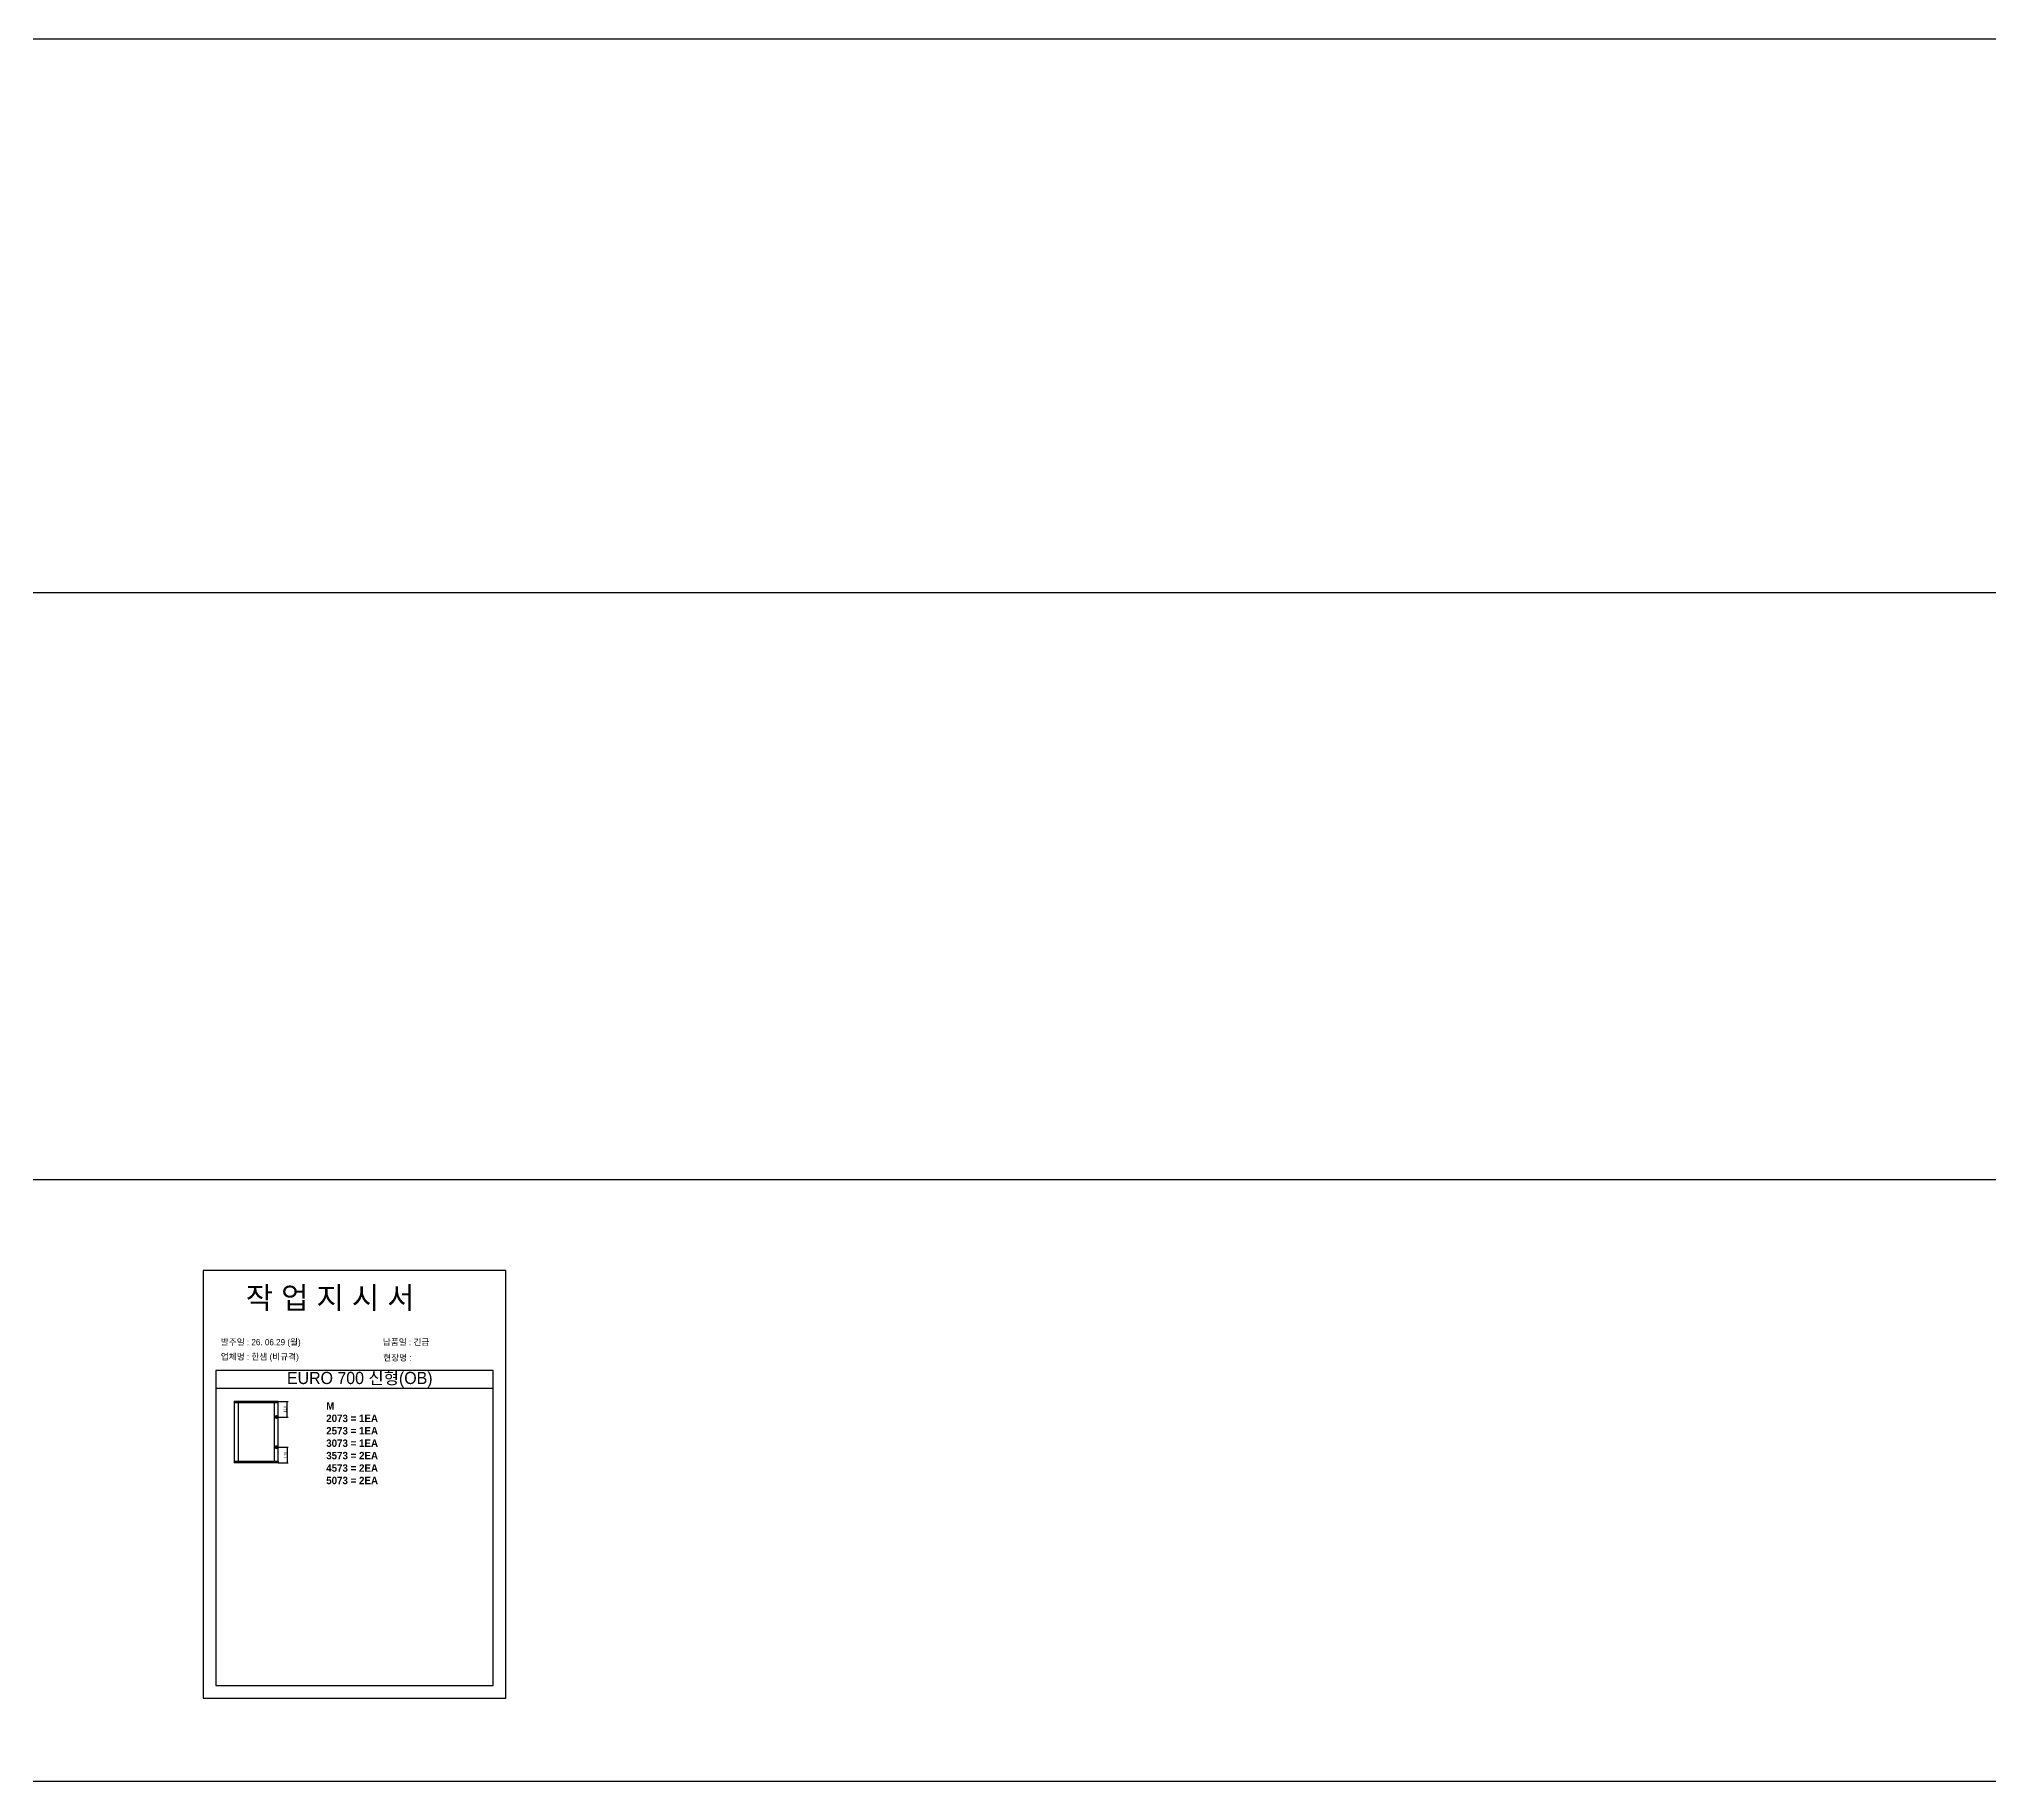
# Model space of a CAD drawing. Header units: millimetres. Extents: x -44117 to 256353, y -2095463 to 65325.
# Drawn here: x 125003 to 142641, y -1070943 to -1055181 of the extents above; entities that cross this region are included whole.
import ezdxf

# ---------------------------------------------------------------- set-up
doc = ezdxf.new("R2010")
doc.units = ezdxf.units.MM
doc.header["$LTSCALE"] = 10
doc.layers.add('Layer1', color=7, linetype='Continuous', lineweight=70)
doc.dimstyles.new('ISO-25', dxfattribs={"dimtxt": 2.5, "dimasz": 2.5, "dimexe": 1, "dimexo": 1, "dimtad": 1, "dimtxsty": 'Standard', "dimblk": 'ARCHTICK', "dimcen": 2.5, "dimadec": 0, "dimazin": 0, "dimtfac": 1, "dimtmove": 0, "dimatfit": 3, "dimfxl": 0, "dimarcsym": 0})

# ---------------------------------------------------------------- blocks, each defined once
blk = doc.blocks.new('_ArchTick')
at = {"color": 0, "linetype": 'ByBlock', "const_width": 0.15}
blk.add_lwpolyline([(-0.5, -0.5), (0.5, 0.5)], dxfattribs=at)
blk = doc.blocks.new('*D7152')
at = {"color": 0, "lineweight": -2}
for p, q in [((127165, -1067509), (127257, -1067509)), ((127165, -1067650), (127257, -1067650)), ((127247, -1067650), (127247, -1067509))]:
    blk.add_line(p, q, dxfattribs=at)
at = {"layer": 'Defpoints', "color": 0}
for p in [(127150, -1067509), (127150, -1067650), (127247, -1067509)]:
    blk.add_point(p, dxfattribs=at)
at = {"color": 0, "lineweight": -2, "xscale": 10, "yscale": 10, "zscale": 10}
for p, rotation in [((127247, -1067509), 90), ((127247, -1067650), 270)]:
    blk.add_blockref('_ArchTick', p, dxfattribs=dict(at, rotation=rotation))
at = {"color": 0, "insert": (127228, -1067579), "char_height": 25, "attachment_point": 5, "rotation": 90}
blk.add_mtext('110', dxfattribs=at)
blk = doc.blocks.new('*D7153')
at = {"color": 0, "lineweight": -2}
for p, q in [((127165, -1067923), (127258, -1067923)), ((127248, -1067923), (127248, -1068063)), ((127165, -1068063), (127258, -1068063))]:
    blk.add_line(p, q, dxfattribs=at)
at = {"layer": 'Defpoints', "color": 0}
for p in [(127150, -1067923), (127150, -1068063), (127248, -1068063)]:
    blk.add_point(p, dxfattribs=at)
at = {"color": 0, "lineweight": -2, "xscale": 10, "yscale": 10, "zscale": 10}
for p, rotation in [((127248, -1067923), 90), ((127248, -1068063), 270)]:
    blk.add_blockref('_ArchTick', p, dxfattribs=dict(at, rotation=rotation))
at = {"color": 0, "insert": (127229, -1067993), "char_height": 25, "attachment_point": 5, "rotation": 90}
blk.add_mtext('110', dxfattribs=at)

msp = doc.modelspace()

# ---------------------------------------------------------------- linework, layer by layer
at = {"color": 1}
for p, q in [((104302.82932, -1055181.44246), (196571.97618, -1055181.44246)), ((104302.82932, -1055181.44246), (196571.97618, -1055181.44246)), ((104302.82932, -1055181.44246), (196571.97618, -1055181.44246)), ((104302.82932, -1055181.44246), (196571.97618, -1055181.44246)), ((104302.82932, -1055181.44246), (196571.97618, -1055181.44246)), ((104302.82932, -1055181.44246), (196571.97618, -1055181.44246)), ((104302.82932, -1055181.44246), (196571.97618, -1055181.44246)), ((104302.82932, -1055181.44246), (196571.97618, -1055181.44246)), ((104302.82932, -1055181.44246), (196571.97618, -1055181.44246)), ((104302.82932, -1055181.44246), (196571.97618, -1055181.44246)), ((104302.82932, -1060188.47218), (196571.97618, -1060188.47218)), ((104302.82932, -1060188.47218), (196571.97618, -1060188.47218)), ((104302.82932, -1060188.47218), (196571.97618, -1060188.47218)), ((104302.82932, -1060188.47218), (196571.97618, -1060188.47218)), ((104302.82932, -1060188.47218), (196571.97618, -1060188.47218)), ((104302.82932, -1060188.47218), (196571.97618, -1060188.47218)), ((104302.82932, -1060188.47218), (196571.97618, -1060188.47218)), ((104302.82932, -1060188.47218), (196571.97618, -1060188.47218)), ((104302.82932, -1060188.47218), (196571.97618, -1060188.47218)), ((104302.82932, -1060188.47218), (196571.97618, -1060188.47218)), ((104302.82932, -1065500.6037), (196571.97618, -1065500.6037)), ((104302.82932, -1065500.6037), (196571.97618, -1065500.6037)), ((104302.82932, -1065500.6037), (196571.97618, -1065500.6037)), ((104302.82932, -1065500.6037), (196571.97618, -1065500.6037)), ((104302.82932, -1065500.6037), (196571.97618, -1065500.6037)), ((104302.82932, -1065500.6037), (196571.97618, -1065500.6037)), ((104302.82932, -1065500.6037), (196571.97618, -1065500.6037)), ((104302.82932, -1065500.6037), (196571.97618, -1065500.6037)), ((104302.82932, -1065500.6037), (196571.97618, -1065500.6037)), ((104302.82932, -1065500.6037), (196571.97618, -1065500.6037)), ((104302.82932, -1070942.87556), (196571.97618, -1070942.87556)), ((104302.82932, -1070942.87556), (196571.97618, -1070942.87556)), ((104302.82932, -1070942.87556), (196571.97618, -1070942.87556)), ((104302.82932, -1070942.87556), (196571.97618, -1070942.87556)), ((104302.82932, -1070942.87556), (196571.97618, -1070942.87556)), ((104302.82932, -1070942.87556), (196571.97618, -1070942.87556)), ((104302.82932, -1070942.87556), (196571.97618, -1070942.87556)), ((104302.82932, -1070942.87556), (196571.97618, -1070942.87556)), ((104302.82932, -1070942.87556), (196571.97618, -1070942.87556)), ((104302.82932, -1070942.87556), (196571.97618, -1070942.87556))]:
    msp.add_line(p, q, dxfattribs=at)
for p, q in [((129110.74014, -1067228.16379), (126602.35648, -1067228.16379)), ((129110.74014, -1067391.04585), (126602.35648, -1067391.04585)), ((126769.043, -1067509.58057), (126769.043, -1068062.2185)), ((127167.49526, -1067510.29621), (126769.043, -1067510.29621)), ((127167.49526, -1067521.11042), (126769.043, -1067521.11042)), ((127167.09768, -1067509.18299), (126769.44058, -1067509.18299)), ((126804.42773, -1067520.31526), (126804.42773, -1068050.68866)), ((127131.71295, -1068050.68866), (127131.71295, -1067521.11042)), ((127165.50735, -1067521.11042), (127165.50735, -1067509.18299)), ((127167.49526, -1068062.2185), (127167.49526, -1067509.58057)), ((127167.49526, -1068050.68866), (126769.043, -1068050.68866)), ((127167.49526, -1068061.50287), (126769.043, -1068061.50287)), ((127167.09768, -1068062.61609), (126769.44058, -1068062.61609)), ((126771.0309, -1068062.61609), (126771.0309, -1068050.68866)), ((127165.50735, -1068050.68866), (127165.50735, -1068062.61609))]:
    msp.add_line(p, q)
msp.add_lwpolyline([(126488.33904, -1070193.96958), (129224.75758, -1070193.96958), (129224.75758, -1066323.89193), (126488.33904, -1066323.89193)], close=True)
msp.add_lwpolyline([(126602.35648, -1067228.16379), (126602.35648, -1070079.95214), (129110.74014, -1070079.95214), (129110.74014, -1067228.16379)])
for centre, start, end in [((127167.09768, -1067509.58057), 0, 90), ((126769.44058, -1068062.21851), 180, 270), ((127167.09768, -1068062.21851), 270, 0)]:
    msp.add_arc(centre, 0.39758, start, end)
at = {"layer": 'Layer1'}
for p, q in [((127150.29965, -1067635.06477), (127150.29965, -1067664.37139)), ((127150.29965, -1067937.61376), (127150.29965, -1067908.30714))]:
    msp.add_line(p, q, dxfattribs=at)
for points in [[(127164.95296, -1067649.71808), (127135.64634, -1067649.71808)], [(127164.95296, -1067922.96045), (127135.64634, -1067922.96045)]]:
    msp.add_lwpolyline(points, close=True, dxfattribs=at)
for centre in [(127150.29965, -1067649.71808), (127150.29965, -1067922.96045)]:
    msp.add_circle(centre, 9.76887, dxfattribs=at)

# ---------------------------------------------------------------- texts
at = {"attachment_point": 1}
for s, width, gutter_width, heights, insert, char_height in [('{\\fGulim|b0|i0|c129|p50;작 업 지 시 서}', 4666.4485321, 17.63682, [-219.88959], (126873.04709, -1066472.21187), 197.5323919), ('\\pt11;{\\fGulim|b0|i0|c129|p50;발주일 : 26. 06.29 (월)}', 5387.0305146, 20.36026, [56.20102], (126647.30745, -1066944.28189), 55.8685452), ('{\\fGulim|b0|i0|c129|p50;납품일 : 긴급}', 5387.0305146, 20.36026, [28.90616], (128113.21009, -1066944.28189), 55.8685452), ('{\\fGulim|b0|i0|c129|p50;업체명 : 한샘 (비규격)}', 5387.0305146, 20.36026, [58.82126], (126647.30745, -1067075.65633), 55.8685452), ('{\\fGulim|b0|i0|c129|p50;현장명 :  }', 5350.1178156, 20.22075, [61.9135], (128117.10812, -1067085.02574), 55.485726), ('{\\fGulim|b0|i0|c129|p50;EURO 700 신형(OB)}', 2601.342149, 9.83176, [-138.56106], (127245.82177, -1067241.18893), 110.1157193), ('{\\f굴림|b1|i0|c129|p50;M\\P2073 = 1EA\\P2573 = 1EA\\P3073 = 1EA\\P3573 = 2EA\\P4573 = 2EA\\P5073 = 2EA}', 20391.8651394, 262.25745, [3212.62944], (127600.82951, -1067515.28042), 67.4376308)]:
    msp.add_mtext_dynamic_manual_height_columns(s, width=width, gutter_width=gutter_width, heights=heights, dxfattribs=dict(at, insert=insert, char_height=char_height))

# ---------------------------------------------------------------- dimensions: what is measured, and where the dimension line sits
for base, p1, p2, picture, middle in [((127246.66144, -1067509.18299), (127150.29965, -1067649.71808), (127150.29965, -1067509.18299), '*D7152', (127227.91144, -1067579.45053)), ((127248.20267, -1068062.61609), (127150.29965, -1067922.96045), (127150.29965, -1068062.61609), '*D7153', (127229.45267, -1067992.78827))]:
    dim = msp.add_linear_dim(base=base, p1=p1, p2=p2, angle=90, text='110', dimstyle='ISO-25', override={"dimscale": 10, "dimasz": 1, "dimexo": 1.5, "dimtxsty": 'Standard'})
    dim.commit()
    dim.dimension.update_dxf_attribs({"geometry": picture, "text_midpoint": middle})

doc.saveas('drawing.dxf')
